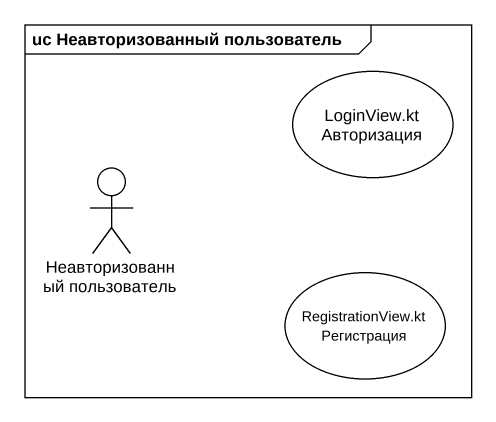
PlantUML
@startuml
mainframe uc Неавторизованный пользователь
usecase "LoginView.kt Авторизация" as LoginView_kt_Авторизация
actor "Неавторизованный пользователь" as Неавторизованный
usecase "RegistrationView.kt Регистрация" as RegistrationView_kt
@enduml
